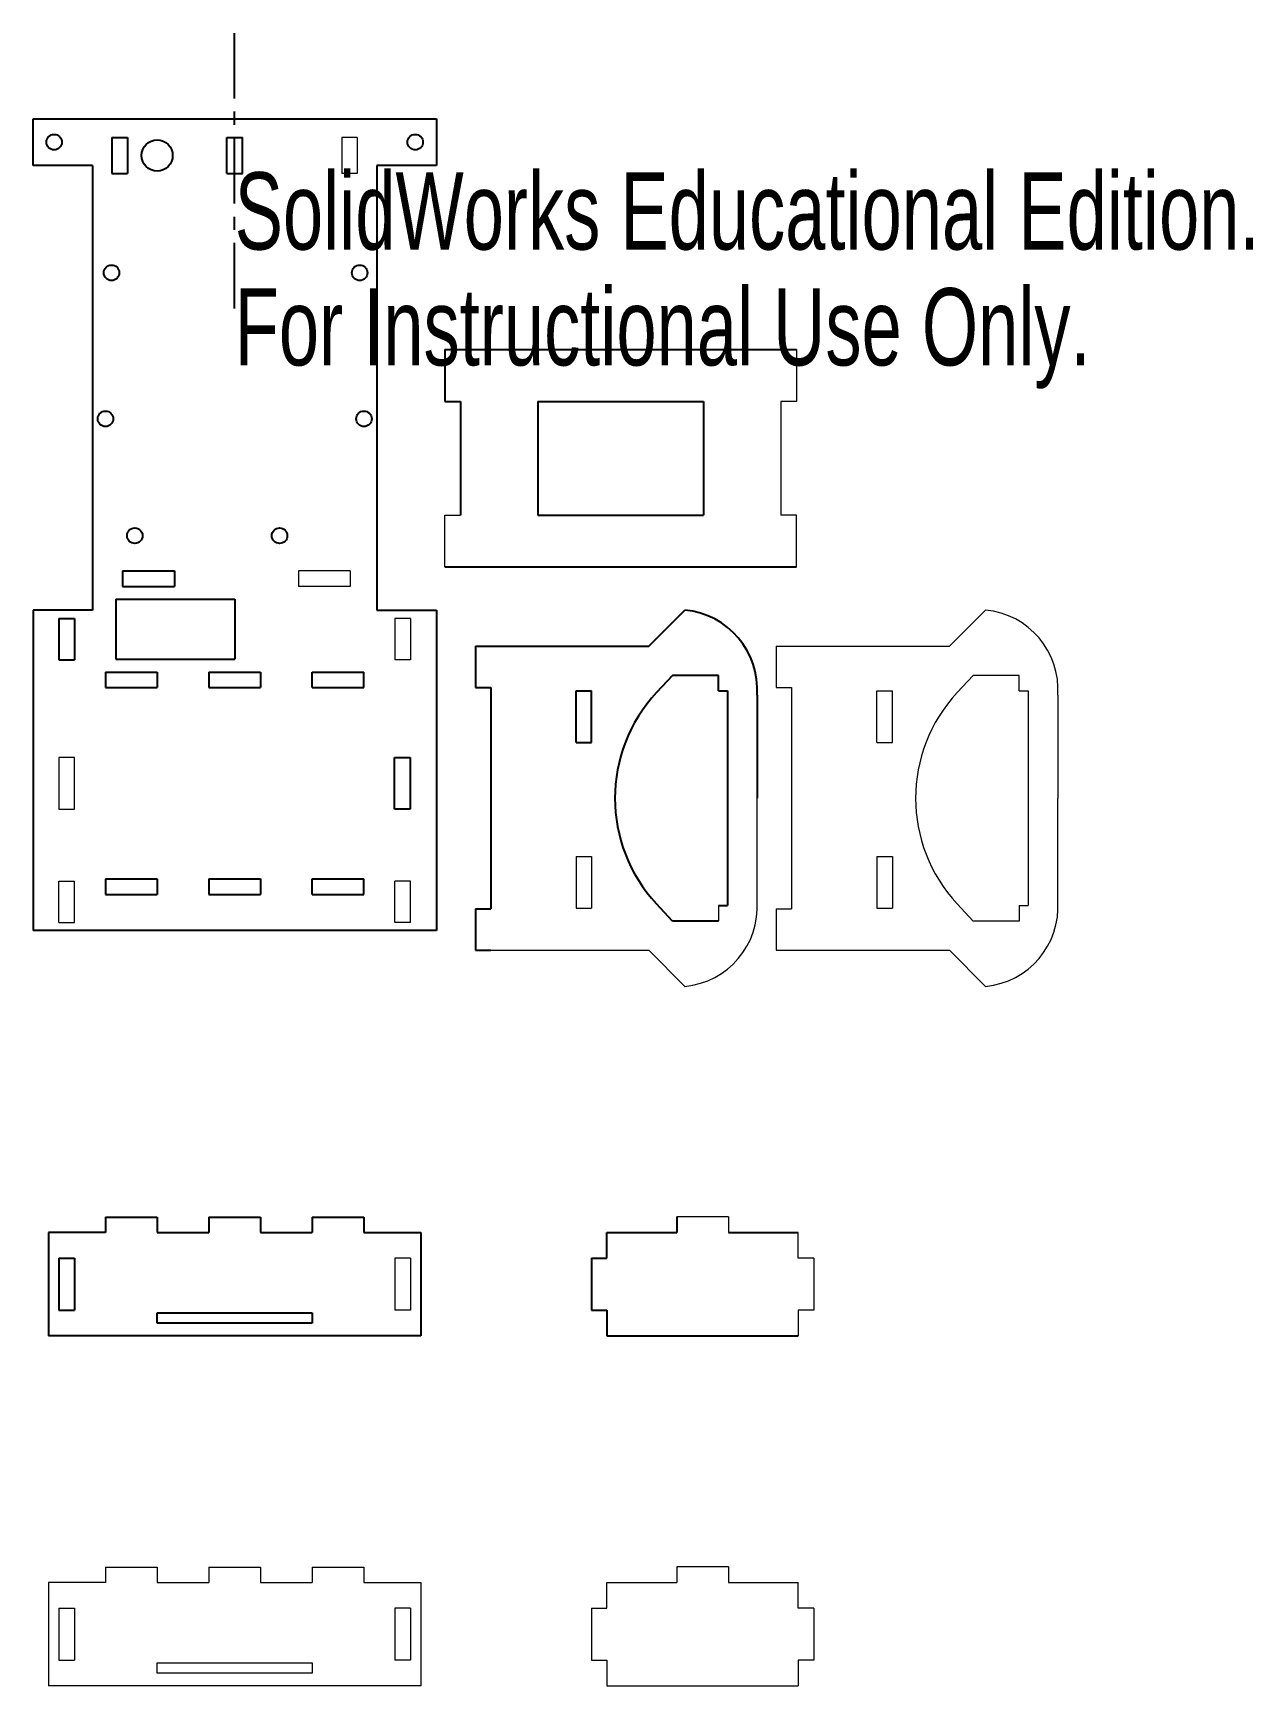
# Model space of a CAD drawing. Header units: millimetres. Extents: x -39 to 197, y -251 to 69.
import ezdxf

# ---------------------------------------------------------------- set-up
doc = ezdxf.new("R2010")
doc.units = ezdxf.units.MM
doc.linetypes.add('CENTERX2', pattern=[20.32, 12.7, -2.54, 2.54, -2.54])
doc.layers.add('SLD-0', color=179, linetype='Continuous')
doc.styles.add('SLDTEXTSTYLE0', font='TXT', dxfattribs={"width": 0.7})

msp = doc.modelspace()

# ---------------------------------------------------------------- linework, layer by layer
at = {"color": 179, "linetype": 'Continuous', "lineweight": 0}
for p, q in [((138.26, -49.99), (145.24, -43)), ((104.7, -49.99), (107.7, -49.99)), ((104.7, -49.99), (104.7, -57.99)), ((107.7, -49.99), (138.26, -49.99)), ((142.83, -55.64), (139.75, -58.94)), ((151.71, -55.64), (142.83, -55.64)), ((151.71, -58.64), (151.71, -55.64)), ((104.7, -57.99), (107.7, -57.99)), ((107.7, -57.99), (107.7, -100.79)), ((124.2, -58.63), (127.2, -58.63)), ((124.2, -68.63), (124.2, -58.63)), ((127.2, -68.63), (127.2, -58.63)), ((151.71, -58.64), (153.46, -58.64)), ((153.46, -58.64), (153.46, -100.14)), ((159.2, -59.43), (159.2, -79.39)), ((124.2, -68.63), (127.2, -68.63)), ((159.2, -99.34), (159.2, -79.39)), ((124.2, -90.63), (124.2, -100.63)), ((124.2, -90.63), (127.2, -90.63)), ((127.2, -90.63), (127.2, -100.63)), ((104.7, -100.79), (104.7, -108.79)), ((104.7, -100.79), (107.7, -100.79)), ((124.2, -100.63), (127.2, -100.63)), ((142.83, -103.14), (139.75, -99.83)), ((151.71, -100.14), (153.46, -100.14)), ((151.71, -100.14), (151.71, -103.14)), ((151.71, -103.14), (142.83, -103.14)), ((104.7, -108.79), (107.7, -108.79)), ((107.7, -108.79), (138.26, -108.79)), ((138.26, -108.79), (145.24, -115.77)), ((-25.02, -228.08), (-25.02, -231.08)), ((-25.02, -228.08), (-15.02, -228.08)), ((-15.02, -228.08), (-15.02, -231.08)), ((-5.02, -228.08), (-5.02, -231.08)), ((-5.02, -228.08), (5.02, -228.08)), ((5.02, -228.08), (5.02, -231.08)), ((14.98, -228.08), (14.98, -231.08)), ((14.98, -228.08), (24.98, -228.08)), ((24.98, -228.08), (24.98, -231.08)), ((85.5, -228.06), (85.5, -231.06)), ((95.5, -228.06), (85.5, -228.06)), ((95.5, -228.06), (95.5, -231.06)), ((-25.02, -231.08), (-36.02, -231.08)), ((-36.02, -231.08), (-36.02, -251.08)), ((-15.02, -231.08), (-5.02, -231.08)), ((5.02, -231.08), (14.98, -231.08)), ((24.98, -231.08), (36.02, -231.08)), ((36.02, -231.08), (36.02, -251.08)), ((72, -231.06), (85.5, -231.06)), ((72, -236.06), (72, -231.06)), ((95.5, -231.06), (109, -231.06)), ((109, -236.06), (109, -231.06)), ((-34, -236.06), (-31, -236.06)), ((-34, -236.06), (-34, -246.06)), ((-31, -236.06), (-31, -246.06)), ((31, -236.06), (31, -246.06)), ((34, -236.06), (31, -236.06)), ((34, -236.06), (34, -246.06)), ((69, -236.06), (69, -246.06)), ((69, -236.06), (72, -236.06)), ((112, -236.06), (109, -236.06)), ((112, -236.06), (112, -246.06)), ((-34, -246.06), (-31, -246.06)), ((34, -246.06), (31, -246.06)), ((69, -246.06), (72, -246.06)), ((72, -246.06), (72, -251.06)), ((112, -246.06), (109, -246.06)), ((109, -246.06), (109, -251.06)), ((-15, -248.61), (-15, -246.61)), ((-15, -246.61), (15, -246.61)), ((0, -248.61), (-15, -248.61)), ((15, -248.61), (0, -248.61)), ((15, -246.61), (15, -248.61)), ((36.02, -251.08), (-36.02, -251.08)), ((72, -251.06), (109, -251.06))]:
    msp.add_line(p, q, dxfattribs=at)
for centre, radius, start, end in [((143.8, -58.37), 15.44, 356.0572, 84.6445), ((161.7, -79.39), 30, 137.0361, 222.9639), ((143.8, -100.4), 15.44, 275.3555, 3.9428)]:
    msp.add_arc(centre, radius, start, end, dxfattribs=at)
at = {"layer": 'SLD-0', "linetype": 'CENTERX2'}
msp.add_line((-0.03, 15.3), (-0.03, 68.6), dxfattribs=at)
at = {"layer": 'SLD-0'}
for p, q in [((-39, 43), (-39, 52.02)), ((-39, 52.02), (39, 52.02)), ((39, 52.02), (39, 43)), ((-23.75, 48.42), (-20.75, 48.42)), ((-23.75, 48.42), (-23.75, 41.42)), ((-20.75, 48.42), (-20.75, 41.42)), ((-1.5, 41.42), (-1.5, 48.42)), ((-1.5, 48.42), (1.5, 48.42)), ((1.5, 41.42), (1.5, 48.42)), ((-27.5, 43), (-39, 43)), ((-27.5, 43), (-27.5, -43)), ((39, 43), (27.5, 43)), ((27.5, 43), (27.5, -43)), ((-23.75, 41.42), (-20.75, 41.42)), ((-1.5, 41.42), (1.5, 41.42)), ((40.66, 7.37), (108.66, 7.37)), ((40.66, 7.37), (40.66, -2.63)), ((40.66, -2.63), (43.66, -2.63)), ((43.66, -2.63), (43.66, -24.63)), ((58.66, -2.63), (90.66, -2.63)), ((58.66, -2.63), (58.66, -24.63)), ((90.66, -2.63), (90.66, -24.63)), ((58.66, -24.63), (90.66, -24.63)), ((40.66, -34.63), (108.66, -34.63)), ((-21.67, -35.42), (-11.67, -35.42)), ((-21.67, -35.42), (-21.67, -38.42)), ((-11.67, -35.42), (-11.67, -38.42)), ((-22.97, -40.92), (0.03, -40.92)), ((-22.97, -40.92), (-22.97, -52.5)), ((-21.67, -38.42), (-11.67, -38.42)), ((0.03, -40.92), (0.03, -52.5)), ((-27.5, -43), (-39, -43)), ((-39, -43), (-39, -105)), ((-34, -44.6), (-31, -44.6)), ((-34, -44.6), (-34, -52.6)), ((-31, -44.6), (-31, -52.6)), ((27.5, -43), (39, -43)), ((39, -43), (39, -105)), ((80.1, -49.99), (87.09, -43)), ((46.55, -49.99), (46.55, -57.99)), ((46.55, -49.99), (49.55, -49.99)), ((49.55, -49.99), (80.1, -49.99)), ((-34, -52.6), (-31, -52.6)), ((-22.97, -52.5), (0.03, -52.5)), ((-25, -55), (-15, -55)), ((-25, -55), (-25, -58)), ((-15, -55), (-15, -58)), ((-5, -55), (5, -55)), ((-5, -55), (-5, -58)), ((5, -55), (5, -58)), ((15, -58), (15, -55)), ((15, -55), (25, -55)), ((25, -58), (25, -55)), ((84.67, -55.64), (81.59, -58.94)), ((93.56, -55.64), (84.67, -55.64)), ((93.56, -58.64), (93.56, -55.64)), ((-25, -58), (-15, -58)), ((-5, -58), (5, -58)), ((15, -58), (25, -58)), ((46.55, -57.99), (49.55, -57.99)), ((49.55, -57.99), (49.55, -100.79)), ((66.04, -68.63), (66.04, -58.63)), ((66.04, -58.63), (69.04, -58.63)), ((69.04, -68.63), (69.04, -58.63)), ((93.56, -58.64), (95.3, -58.64)), ((95.3, -58.64), (95.3, -100.14)), ((101.05, -59.43), (101.05, -79.39)), ((66.04, -68.63), (69.04, -68.63)), ((30.94, -76.5), (30.94, -71.5)), ((30.94, -71.5), (33.94, -71.5)), ((33.94, -71.5), (33.94, -81.5)), ((30.94, -81.5), (30.94, -76.5)), ((33.94, -81.5), (30.94, -81.5)), ((-25, -95), (-15, -95)), ((-25, -95), (-25, -98)), ((-15, -95), (-15, -98)), ((-5, -95), (5, -95)), ((-5, -95), (-5, -98)), ((5, -95), (5, -98)), ((15, -98), (15, -95)), ((15, -95), (25, -95)), ((25, -98), (25, -95)), ((-25, -98), (-15, -98)), ((-5, -98), (5, -98)), ((15, -98), (25, -98)), ((46.55, -100.79), (46.55, -108.79)), ((46.55, -100.79), (49.55, -100.79)), ((84.67, -103.14), (81.59, -99.83)), ((93.56, -100.14), (95.3, -100.14)), ((39, -105), (-39, -105)), ((93.56, -103.14), (84.67, -103.14)), ((46.55, -108.79), (49.55, -108.79)), ((-25.02, -160.39), (-15.02, -160.39)), ((-25.02, -160.39), (-25.02, -163.39)), ((-15.02, -160.39), (-15.02, -163.39)), ((-5.02, -160.39), (5.02, -160.39)), ((-5.02, -160.39), (-5.02, -163.39)), ((5.02, -160.39), (5.02, -163.39)), ((14.98, -160.39), (24.98, -160.39)), ((14.98, -160.39), (14.98, -163.39)), ((24.98, -160.39), (24.98, -163.39)), ((85.5, -160.37), (85.5, -163.37)), ((-25.02, -163.39), (-36.02, -163.39)), ((-36.02, -163.39), (-36.02, -183.39)), ((-15.02, -163.39), (-5.02, -163.39)), ((5.02, -163.39), (14.98, -163.39)), ((24.98, -163.39), (36.02, -163.39)), ((36.02, -163.39), (36.02, -183.39)), ((72, -168.37), (72, -163.37)), ((72, -163.37), (85.5, -163.37)), ((95.5, -163.37), (109, -163.37)), ((-34, -168.37), (-31, -168.37)), ((-34, -168.37), (-34, -178.37)), ((-31, -168.37), (-31, -178.37)), ((69, -168.37), (72, -168.37)), ((69, -168.37), (69, -178.37)), ((-34, -178.37), (-31, -178.37)), ((-15, -180.93), (-15, -178.93)), ((-15, -178.93), (15, -178.93)), ((15, -178.93), (15, -180.93)), ((69, -178.37), (72, -178.37)), ((72, -178.37), (72, -183.37)), ((0, -180.93), (-15, -180.93)), ((15, -180.93), (0, -180.93)), ((36.02, -183.39), (-36.02, -183.39)), ((72, -183.37), (109, -183.37))]:
    msp.add_line(p, q, dxfattribs=at)
at = {"layer": 'SLD-0', "color": 179, "linetype": 'Continuous', "lineweight": 0}
for p, q in [((20.69, 48.42), (20.69, 41.42)), ((23.69, 48.42), (20.69, 48.42)), ((23.69, 48.42), (23.69, 41.42)), ((23.69, 41.42), (20.69, 41.42)), ((108.66, 7.37), (108.66, -2.63)), ((105.66, -2.63), (105.66, -24.63)), ((108.66, -2.63), (105.66, -2.63)), ((40.66, -24.63), (43.66, -24.63)), ((40.66, -34.63), (40.66, -24.63)), ((108.66, -24.63), (105.66, -24.63)), ((108.66, -34.63), (108.66, -24.63)), ((12.33, -35.42), (12.33, -38.42)), ((22.33, -35.42), (12.33, -35.42)), ((22.33, -35.42), (22.33, -38.42)), ((22.33, -38.42), (12.33, -38.42)), ((31, -44.6), (31, -52.6)), ((34, -44.6), (31, -44.6)), ((34, -44.6), (34, -52.6)), ((34, -52.6), (31, -52.6)), ((-34, -71.5), (-34, -81.5)), ((-31, -71.5), (-34, -71.5)), ((-31, -76.5), (-31, -71.5)), ((-31, -81.5), (-31, -76.5)), ((101.05, -99.34), (101.05, -79.39)), ((-34, -81.5), (-31, -81.5)), ((66.04, -90.63), (66.04, -100.63)), ((66.04, -90.63), (69.04, -90.63)), ((69.04, -90.63), (69.04, -100.63)), ((-34, -95.4), (-31, -95.4)), ((-34, -103.4), (-34, -95.4)), ((-31, -103.4), (-31, -95.4)), ((34, -95.4), (31, -95.4)), ((31, -103.4), (31, -95.4)), ((34, -103.4), (34, -95.4)), ((66.04, -100.63), (69.04, -100.63)), ((93.56, -100.14), (93.56, -103.14)), ((-34, -103.4), (-31, -103.4)), ((34, -103.4), (31, -103.4)), ((49.55, -108.79), (80.1, -108.79)), ((80.1, -108.79), (87.09, -115.77)), ((95.5, -160.37), (85.5, -160.37)), ((95.5, -160.37), (95.5, -163.37)), ((109, -168.37), (109, -163.37)), ((31, -168.37), (31, -178.37)), ((34, -168.37), (31, -168.37)), ((34, -168.37), (34, -178.37)), ((112, -168.37), (109, -168.37)), ((112, -168.37), (112, -178.37)), ((34, -178.37), (31, -178.37)), ((109, -178.37), (109, -183.37)), ((112, -178.37), (109, -178.37))]:
    msp.add_line(p, q, dxfattribs=at)
at = {"layer": 'SLD-0'}
for centre, radius in [((-34.92, 47.51), 1.5), ((34.92, 47.51), 1.5), ((-15, 44.92), 3), ((-23.82, 22.24), 1.5), ((24.18, 22.24), 1.5), ((-25, -6), 1.5), ((25, -6), 1.5), ((-19.32, -28.61), 1.5), ((8.68, -28.61), 1.5)]:
    msp.add_circle(centre, radius, dxfattribs=at)
for centre, radius, start, end in [((85.64, -58.37), 15.44, 356.0572, 84.6445), ((103.55, -79.39), 30, 137.0361, 222.9639)]:
    msp.add_arc(centre, radius, start, end, dxfattribs=at)
at = {"layer": 'SLD-0', "color": 179, "linetype": 'Continuous', "lineweight": 0}
msp.add_arc((85.64, -100.4), 15.44, 275.3555, 3.9428, dxfattribs=at)

# ---------------------------------------------------------------- texts
at = {"color": 7, "linetype": 'Continuous', "char_height": 14.9403, "attachment_point": 1, "style": 'SLDTEXTSTYLE0'}
for s, insert in [('SolidWorks Educational Edition.', (0, 41.67)), ('For Instructional Use Only.', (0, 19.26))]:
    msp.add_mtext(s, dxfattribs=dict(at, insert=insert))

doc.saveas('drawing.dxf')
